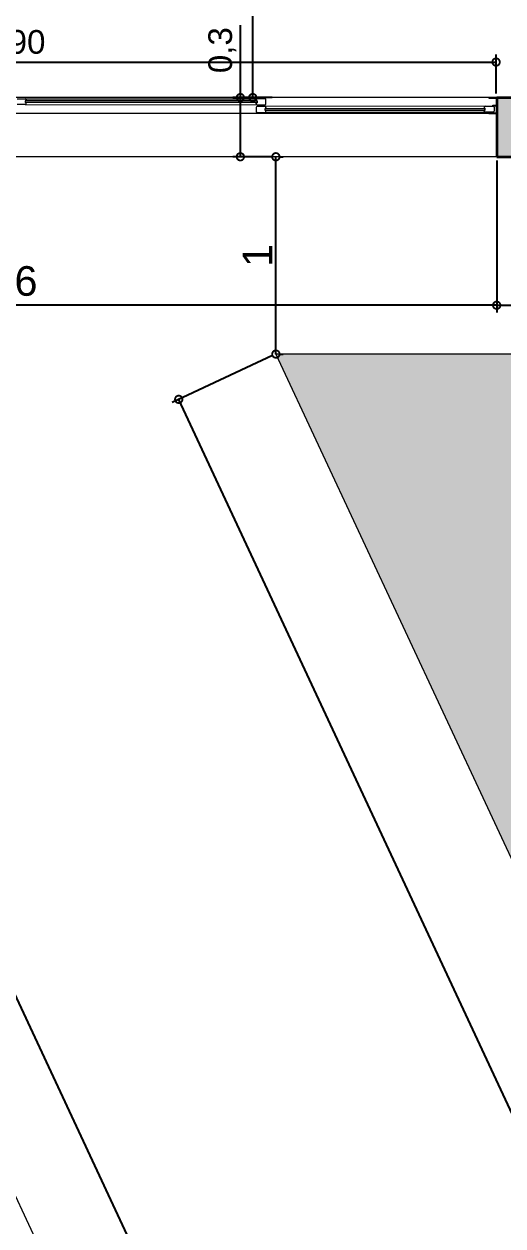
# Model space of a CAD drawing. Header units: millimetres. Extents: x 110427 to 125914, y 76277 to 76441.
# Drawn here: x 114102.19 to 114104.61, y 76383.8 to 76389.89 of the extents above; entities that cross this region are included whole.
import ezdxf

# ---------------------------------------------------------------- set-up
doc = ezdxf.new("R2010")
doc.units = ezdxf.units.MM
for name, color, linetype, lineweight in [('04_CIVIL A CONSTRUIR', 250, 'Continuous', 35), ('06_CIVIL VISTAS GRUESA', 244, 'Continuous', 13), ('07_CIVIL VISTAS MEDIA', 143, 'Continuous', 9), ('08_CIVIL VISTAS FINO', 251, 'Continuous', 5), ('11_HATCH', 8, 'Continuous', 9), ('12_HATCH', 8, 'Continuous', 9), ('13_COTAS', 8, 'Continuous', 9)]:
    doc.layers.add(name, color=color, linetype=linetype, lineweight=lineweight)
doc.styles.add('Swis721 BT', font='swiss.ttf')
doc.dimstyles.new('ISO-23', dxfattribs={"dimscale": 0.03, "dimtxt": 5, "dimasz": 2.5, "dimexe": 1.25, "dimexo": 0.625, "dimtad": 1, "dimtxsty": 'Swis721 BT', "dimblk": 'DOTSMALL', "dimcen": 2.5, "dimclrt": 150, "dimadec": 0, "dimazin": 0, "dimtfac": 1, "dimtmove": 0, "dimatfit": 3, "dimfxl": 0, "dimarcsym": 0})

# ---------------------------------------------------------------- blocks, each defined once
blk = doc.blocks.new('_DotSmall')
at = {"color": 0, "linetype": 'ByBlock', "const_width": 0.5}
blk.add_lwpolyline([(-0.0625, 0, 1), (0.0625, 0, 1)], format="xyb", close=True, dxfattribs=at)
blk = doc.blocks.new('*D284')
at = {"layer": '13_COTAS', "color": 0, "lineweight": -2}
for p, q in [((114103.4477, 76388.2104), (114102.9384, 76387.9729)), ((114106.6227, 76380.1606), (114102.9724, 76387.9888)), ((114107.098, 76380.3823), (114106.5887, 76380.1448))]:
    blk.add_line(p, q, dxfattribs=at)
at = {"layer": 'Defpoints', "color": 0}
for p in [(114103.4646, 76388.2183), (114102.9724, 76387.9888), (114107.115, 76380.3902)]:
    blk.add_point(p, dxfattribs=at)
at = {"layer": '13_COTAS', "color": 0, "lineweight": -2, "xscale": 0.075, "yscale": 0.075, "zscale": 0.075}
for p, rotation in [((114102.9724, 76387.9888), 115.0000000000974), ((114106.6227, 76380.1606), 295.0000000000974)]:
    blk.add_blockref('_DotSmall', p, dxfattribs=dict(at, rotation=rotation))
at = {"layer": '13_COTAS', "color": 150, "insert": (114104.8965, 76384.1208), "char_height": 0.15, "attachment_point": 5, "rotation": 295, "style": 'Swis721 BT'}
blk.add_mtext('8,64', dxfattribs=at)
blk = doc.blocks.new('*D511')
at = {"layer": '13_COTAS', "color": 0, "lineweight": -2}
for p, q in [((114103.4646, 76388.2183), (114103.4646, 76389.2183)), ((114103.4834, 76389.2183), (114103.5021, 76389.2183)), ((114103.4834, 76388.2183), (114103.5021, 76388.2183))]:
    blk.add_line(p, q, dxfattribs=at)
at = {"layer": 'Defpoints', "color": 0}
for p in [(114103.4646, 76389.2183), (114103.4646, 76389.2183), (114103.4646, 76388.2183)]:
    blk.add_point(p, dxfattribs=at)
at = {"layer": '13_COTAS', "color": 0, "lineweight": -2, "xscale": 0.075, "yscale": 0.075, "zscale": 0.075}
for p, rotation in [((114103.4646, 76389.2183), 90), ((114103.4646, 76388.2183), 270)]:
    blk.add_blockref('_DotSmall', p, dxfattribs=dict(at, rotation=rotation))
at = {"layer": '13_COTAS', "color": 150, "insert": (114103.3709, 76388.7183), "char_height": 0.15, "attachment_point": 5, "rotation": 90, "style": 'Swis721 BT'}
blk.add_mtext('1', dxfattribs=at)
blk = doc.blocks.new('*D512')
at = {"layer": '13_COTAS', "color": 0, "lineweight": -2}
for p, q in [((114103.2846, 76389.5183), (114103.2846, 76389.8854)), ((114103.4459, 76389.5183), (114103.2471, 76389.5183)), ((114103.2846, 76389.2183), (114103.2846, 76389.5183)), ((114103.4459, 76389.2183), (114103.2471, 76389.2183))]:
    blk.add_line(p, q, dxfattribs=at)
at = {"layer": 'Defpoints', "color": 0}
for p in [(114103.2846, 76389.5183), (114103.4646, 76389.5183), (114103.4646, 76389.2183)]:
    blk.add_point(p, dxfattribs=at)
at = {"layer": '13_COTAS', "color": 0, "lineweight": -2, "xscale": 0.075, "yscale": 0.075, "zscale": 0.075}
for p, rotation in [((114103.2846, 76389.5183), 90), ((114103.2846, 76389.2183), 270)]:
    blk.add_blockref('_DotSmall', p, dxfattribs=dict(at, rotation=rotation))
at = {"layer": '13_COTAS', "color": 150, "insert": (114103.1935, 76389.7586), "char_height": 0.12, "attachment_point": 5, "rotation": 90, "style": 'Swis721 BT'}
blk.add_mtext('0,3', dxfattribs=at)
blk = doc.blocks.new('*D271')
at = {"layer": '13_COTAS', "color": 0, "lineweight": -2}
for p, q in [((114103.3474, 76389.5183), (114103.3474, 76393.7183)), ((114103.3661, 76393.7183), (114103.3849, 76393.7183)), ((114103.3661, 76389.5183), (114103.3849, 76389.5183))]:
    blk.add_line(p, q, dxfattribs=at)
at = {"layer": 'Defpoints', "color": 0}
for p in [(114103.3474, 76393.7183), (114103.3474, 76393.7183), (114103.3474, 76389.5183)]:
    blk.add_point(p, dxfattribs=at)
at = {"layer": '13_COTAS', "color": 0, "lineweight": -2, "xscale": 0.075, "yscale": 0.075, "zscale": 0.075}
for p, rotation in [((114103.3474, 76393.7183), 90), ((114103.3474, 76389.5183), 270)]:
    blk.add_blockref('_DotSmall', p, dxfattribs=dict(at, rotation=rotation))
at = {"layer": '13_COTAS', "color": 150, "insert": (114103.2382, 76391.6183), "char_height": 0.15, "attachment_point": 5, "rotation": 90, "style": 'Swis721 BT'}
blk.add_mtext('4,2', dxfattribs=at)
blk = doc.blocks.new('*D307')
at = {"layer": '06_CIVIL VISTAS GRUESA', "color": 0, "lineweight": -2}
for p, q in [((114099.6917, 76388.9003), (114100.2348, 76389.1536)), ((114102.8379, 76383.4824), (114100.2008, 76389.1377)), ((114102.3288, 76383.245), (114102.8719, 76383.4982))]:
    blk.add_line(p, q, dxfattribs=at)
at = {"layer": 'Defpoints', "color": 0}
for p in [(114100.2008, 76389.1377), (114099.6747, 76388.8924), (114102.3118, 76383.2371)]:
    blk.add_point(p, dxfattribs=at)
at = {"layer": '06_CIVIL VISTAS GRUESA', "color": 0, "lineweight": -2, "xscale": 0.075, "yscale": 0.075, "zscale": 0.075}
for p, rotation in [((114100.2008, 76389.1377), 114.9999999993266), ((114102.8379, 76383.4824), 294.9999999993266)]:
    blk.add_blockref('_DotSmall', p, dxfattribs=dict(at, rotation=rotation))
at = {"layer": '06_CIVIL VISTAS GRUESA', "color": 150, "insert": (114101.6183, 76386.3562), "char_height": 0.15, "attachment_point": 5, "rotation": 295, "style": 'Swis721 BT'}
blk.add_mtext('6,24', dxfattribs=at)
blk = doc.blocks.new('*D310')
at = {"layer": '06_CIVIL VISTAS GRUESA', "color": 0, "lineweight": -2}
for p, q in [((114104.5832, 76389.1996), (114104.5832, 76388.4283)), ((114107.9932, 76389.1996), (114107.9932, 76388.4283)), ((114104.5832, 76388.4658), (114107.9932, 76388.4658))]:
    blk.add_line(p, q, dxfattribs=at)
at = {"layer": 'Defpoints', "color": 0}
for p in [(114104.5832, 76389.2183), (114107.9932, 76389.2183), (114107.9932, 76388.4658)]:
    blk.add_point(p, dxfattribs=at)
at = {"layer": '06_CIVIL VISTAS GRUESA', "color": 0, "lineweight": -2, "xscale": 0.075, "yscale": 0.075, "zscale": 0.075, "rotation": 180}
blk.add_blockref('_DotSmall', (114104.5832, 76388.4658), dxfattribs=at)
at = {"layer": '06_CIVIL VISTAS GRUESA', "color": 0, "lineweight": -2, "xscale": 0.075, "yscale": 0.075, "zscale": 0.075}
blk.add_blockref('_DotSmall', (114107.9932, 76388.4658), dxfattribs=at)
at = {"layer": '06_CIVIL VISTAS GRUESA', "color": 150, "insert": (114106.2882, 76388.5749), "char_height": 0.15, "attachment_point": 5, "style": 'Swis721 BT'}
blk.add_mtext('3,41', dxfattribs=at)
blk = doc.blocks.new('*D311')
at = {"layer": '06_CIVIL VISTAS GRUESA', "color": 0, "lineweight": -2}
for p, q in [((114099.5227, 76389.1995), (114099.5227, 76388.4282)), ((114104.5832, 76389.1996), (114104.5832, 76388.4283)), ((114104.5832, 76388.4658), (114099.5227, 76388.4657))]:
    blk.add_line(p, q, dxfattribs=at)
at = {"layer": 'Defpoints', "color": 0}
for p in [(114099.5227, 76389.2182), (114104.5832, 76389.2183), (114099.5227, 76388.4657)]:
    blk.add_point(p, dxfattribs=at)
at = {"layer": '06_CIVIL VISTAS GRUESA', "color": 0, "lineweight": -2, "xscale": 0.075, "yscale": 0.075, "zscale": 0.075}
for p, rotation in [((114099.5227, 76388.4657), 180.0009357865115), ((114104.5832, 76388.4658), 0.0009357865114800746)]:
    blk.add_blockref('_DotSmall', p, dxfattribs=dict(at, rotation=rotation))
at = {"layer": '06_CIVIL VISTAS GRUESA', "color": 150, "insert": (114102.0529, 76388.5749), "char_height": 0.15, "attachment_point": 5, "rotation": 0.00094, "style": 'Swis721 BT'}
blk.add_mtext('5,06', dxfattribs=at)
blk = doc.blocks.new('*D406')
at = {"layer": '13_COTAS', "color": 0, "lineweight": -2}
for p, q in [((114099.6882, 76389.5371), (114099.6882, 76389.7358)), ((114099.6882, 76389.6983), (114104.5802, 76389.6983)), ((114104.5802, 76389.5383), (114104.5802, 76389.7358))]:
    blk.add_line(p, q, dxfattribs=at)
at = {"layer": 'Defpoints', "color": 0}
for p in [(114104.5802, 76389.6983), (114099.6882, 76389.5183), (114104.5802, 76389.5195)]:
    blk.add_point(p, dxfattribs=at)
at = {"layer": '13_COTAS', "color": 0, "lineweight": -2, "xscale": 0.075, "yscale": 0.075, "zscale": 0.075, "rotation": 180}
blk.add_blockref('_DotSmall', (114099.6882, 76389.6983), dxfattribs=at)
at = {"layer": '13_COTAS', "color": 0, "lineweight": -2, "xscale": 0.075, "yscale": 0.075, "zscale": 0.075}
blk.add_blockref('_DotSmall', (114104.5802, 76389.6983), dxfattribs=at)
at = {"layer": '13_COTAS', "color": 150, "insert": (114102.1342, 76389.7894), "char_height": 0.12, "attachment_point": 5, "style": 'Swis721 BT'}
blk.add_mtext('4,90', dxfattribs=at)

msp = doc.modelspace()

# ---------------------------------------------------------------- hatches: boundary and pattern name
at = {"layer": '11_HATCH'}
msp.add_hatch(color=254, dxfattribs=at).paths.add_polyline_path([(114107.8782, 76388.2183), (114103.4646, 76388.2183), (114107.115, 76380.3902), (114110.7402, 76382.0807)])
at = {"layer": '12_HATCH'}
h = msp.add_hatch(color=1, dxfattribs=at)
h.dxf.hatch_style = 1
h.paths.add_polyline_path([(114107.9932, 76389.5183), (114104.5832, 76389.5183), (114104.5832, 76389.2183), (114107.9932, 76389.2183)])

# ---------------------------------------------------------------- linework, layer by layer
at = {"layer": '04_CIVIL A CONSTRUIR'}
for p, q in [((114104.5832, 76389.5183), (114107.9932, 76389.5183)), ((114104.5832, 76389.5183), (114104.5832, 76389.2183)), ((114104.5832, 76389.2183), (114107.9932, 76389.2183))]:
    msp.add_line(p, q, dxfattribs=at)
at = {"layer": '07_CIVIL VISTAS MEDIA'}
for p, q in [((114104.5832, 76389.5183), (114102.1357, 76389.5183)), ((114102.1535, 76389.5125), (114102.1938, 76389.5125)), ((114102.1938, 76389.5024), (114102.1977, 76389.5024)), ((114102.1938, 76389.5024), (114102.1938, 76389.4926)), ((114103.3684, 76389.501), (114102.1947, 76389.5015)), ((114102.1947, 76389.5015), (114102.1947, 76389.4935)), ((114102.1953, 76389.5122), (114103.3693, 76389.512)), ((114102.1987, 76389.5076), (114102.1987, 76389.5034)), ((114103.3644, 76389.5071), (114103.3644, 76389.5028)), ((114103.3693, 76389.5018), (114103.3654, 76389.5018)), ((114103.3684, 76389.501), (114103.3684, 76389.493)), ((114103.4095, 76389.512), (114103.3693, 76389.512)), ((114103.3693, 76389.5018), (114103.3693, 76389.4921)), ((114103.4144, 76389.4868), (114103.4144, 76389.5071)), ((114104.5432, 76389.5182), (114104.5432, 76389.5152)), ((114104.5432, 76389.5152), (114104.5792, 76389.5152)), ((114104.5802, 76389.5142), (114104.5802, 76389.4807)), ((114102.1938, 76389.4825), (114102.1536, 76389.4825)), ((114102.1977, 76389.4926), (114102.1938, 76389.4926)), ((114102.1938, 76389.4825), (114103.3693, 76389.482)), ((114103.3684, 76389.493), (114102.1947, 76389.4935)), ((114102.1987, 76389.4874), (114102.1987, 76389.4916)), ((114103.3644, 76389.4868), (114103.3644, 76389.4911)), ((114103.3644, 76389.4686), (114103.3644, 76389.4483)), ((114103.3654, 76389.4921), (114103.3693, 76389.4921)), ((114103.3693, 76389.482), (114103.4095, 76389.482)), ((114103.4096, 76389.4735), (114103.3693, 76389.4735)), ((114103.3693, 76389.4435), (114103.4095, 76389.4435)), ((114104.525, 76389.444), (114103.4095, 76389.4435)), ((114104.525, 76389.474), (114103.4096, 76389.4735)), ((114103.4134, 76389.4633), (114103.4096, 76389.4633)), ((114103.4096, 76389.4536), (114103.4096, 76389.4633)), ((114103.4096, 76389.4536), (114103.4134, 76389.4536)), ((114103.4104, 76389.4625), (114104.5241, 76389.463)), ((114103.4104, 76389.4545), (114103.4104, 76389.4625)), ((114103.4104, 76389.4545), (114104.5241, 76389.455)), ((114103.4144, 76389.4686), (114103.4144, 76389.4643)), ((114103.4144, 76389.4484), (114103.4144, 76389.4526)), ((114104.5201, 76389.4691), (114104.5201, 76389.4648)), ((114104.5201, 76389.4489), (114104.5201, 76389.4531)), ((114104.5211, 76389.4638), (114104.525, 76389.4638)), ((114104.525, 76389.4541), (114104.5211, 76389.4541)), ((114104.5241, 76389.455), (114104.5241, 76389.463)), ((114104.525, 76389.474), (114104.5653, 76389.474)), ((114104.525, 76389.4541), (114104.525, 76389.4638)), ((114104.5653, 76389.444), (114104.525, 76389.444)), ((114104.5432, 76389.4412), (114104.5792, 76389.4412)), ((114104.5432, 76389.4382), (114104.5432, 76389.4412)), ((114104.5632, 76389.4797), (114104.5792, 76389.4797)), ((114104.5632, 76389.4767), (114104.5632, 76389.4797)), ((114104.5632, 76389.4767), (114104.5792, 76389.4767)), ((114104.5702, 76389.4691), (114104.5702, 76389.4489)), ((114104.5802, 76389.4757), (114104.5802, 76389.4422)), ((114104.5432, 76389.4382), (114102.1358, 76389.4382)), ((114104.5432, 76389.4382), (114104.5832, 76389.4382))]:
    msp.add_line(p, q, dxfattribs=at)
for centre, radius, start, end in [((114102.1938, 76389.5076), 0.0049, 0.01402, 90.01403), ((114103.3693, 76389.5071), 0.0049, 90.01403, 180.01402), ((114103.4095, 76389.5071), 0.00488, 0.01402, 90.01403), ((114104.5792, 76389.5142), 0.001, 0.01402, 90.01403), ((114102.1938, 76389.4874), 0.00488, 270.01403, 0.01402), ((114102.1977, 76389.4916), 0.001, 0.01402, 90.01403), ((114103.3654, 76389.4911), 0.001, 90.01403, 180.01402), ((114103.3693, 76389.4868), 0.00488, 180.01402, 270.01403), ((114103.3693, 76389.4686), 0.00488, 90.01403, 180.01402), ((114103.3693, 76389.4483), 0.00488, 180.01402, 270.01403), ((114103.4095, 76389.4868), 0.00488, 270.01403, 0.01402), ((114103.4095, 76389.4484), 0.0049, 270.01403, 0.01402), ((114103.4096, 76389.4686), 0.00488, 0.01402, 90.01403), ((114103.4134, 76389.4643), 0.001, 270.01403, 0.01402), ((114104.525, 76389.4691), 0.00488, 90.01403, 180.01402), ((114104.5211, 76389.4648), 0.001, 180.01402, 270.01403), ((114104.525, 76389.4489), 0.0049, 180.01402, 270.01403), ((114104.5653, 76389.4691), 0.00488, 0.01402, 90.01403), ((114104.5653, 76389.4489), 0.00488, 270.01403, 0.01402), ((114104.5792, 76389.4807), 0.001, 270.01403, 0.01402), ((114104.5792, 76389.4757), 0.001, 0.01402, 90.01403), ((114104.5792, 76389.4422), 0.001, 270.01403, 0.01402)]:
    msp.add_arc(centre, radius, start, end, dxfattribs=at)
at = {"layer": '07_CIVIL VISTAS MEDIA', "extrusion": (5.97168e-08, -2.7064e-08, 1)}
msp.add_arc((114102.1977, 76389.5034, 0.0047), 0.001, 270.01403, 0.01402, dxfattribs=at)
at = {"layer": '07_CIVIL VISTAS MEDIA', "extrusion": (-5.97036e-08, -2.70932e-08, 1)}
msp.add_arc((114103.3654, 76389.5028, -0.0089), 0.001, 180.01402, 270.01403, dxfattribs=at)
at = {"layer": '07_CIVIL VISTAS MEDIA', "extrusion": (5.97036e-08, 2.70932e-08, 1)}
msp.add_arc((114103.4134, 76389.4526, 0.0089), 0.001, 0.01402, 90.01403, dxfattribs=at)
at = {"layer": '07_CIVIL VISTAS MEDIA', "extrusion": (-5.97168e-08, 2.7064e-08, 1)}
msp.add_arc((114104.5211, 76389.4531, -0.0047), 0.001, 90.01403, 180.01402, dxfattribs=at)
at = {"layer": '08_CIVIL VISTAS FINO'}
for p, q in [((114104.5832, 76389.2183), (114099.6882, 76389.2183)), ((114099.6882, 76389.2182), (114102.4478, 76383.3005)), ((114103.4646, 76388.2183), (114107.115, 76380.3902)), ((114107.8782, 76388.2183), (114103.4646, 76388.2183))]:
    msp.add_line(p, q, dxfattribs=at)

# ---------------------------------------------------------------- dimensions: what is measured, and where the dimension line sits
at = {"layer": '06_CIVIL VISTAS GRUESA'}
for p1, p2, distance, picture, middle in [((114104.5832, 76389.2183), (114099.5227, 76389.2182), 0.7525, '*D311', (114102.0529, 76388.5749)), ((114104.5832, 76389.2183), (114107.9932, 76389.2183), -0.7525, '*D310', (114106.2882, 76388.5749)), ((114102.3118, 76383.2371), (114099.6747, 76388.8924), -0.5805, '*D307', (114101.6183, 76386.3562))]:
    dim = msp.add_aligned_dim(p1=p1, p2=p2, distance=distance, dimstyle='ISO-23', override={"dimfxl": 100, "dimarcsym": 2}, dxfattribs=at)
    dim.commit()
    dim.dimension.update_dxf_attribs({"geometry": picture, "text_midpoint": middle})
at = {"layer": '13_COTAS'}
for base, p1, p2, picture, middle in [((114103.3474, 76393.7183), (114103.3474, 76389.5183), (114103.3474, 76393.7183), '*D271', (114103.2382, 76391.6183)), ((114103.4646, 76389.2183), (114103.4646, 76388.2183), (114103.4646, 76389.2183), '*D511', (114103.3709, 76388.7183))]:
    dim = msp.add_linear_dim(base=base, p1=p1, p2=p2, angle=90, dimstyle='ISO-23', dxfattribs=at)
    dim.commit()
    dim.dimension.update_dxf_attribs({"geometry": picture, "text_midpoint": middle})
dim = msp.add_linear_dim(base=(114104.5802, 76389.6983), p1=(114099.6882, 76389.5183), p2=(114104.5802, 76389.5195), text='4,90', dimstyle='ISO-23', override={"dimtxt": 4}, dxfattribs=at)
dim.commit()
dim.dimension.update_dxf_attribs({"geometry": '*D406', "text_midpoint": (114102.1342, 76389.7894)})
dim = msp.add_linear_dim(base=(114103.2846, 76389.5183), p1=(114103.4646, 76389.2183), p2=(114103.4646, 76389.5183), angle=90, dimstyle='ISO-23', override={"dimtxt": 4}, dxfattribs=at)
dim.commit()
dim.dimension.update_dxf_attribs({"geometry": '*D512', "text_midpoint": (114103.2846, 76389.7586), "dimtype": 160})
dim = msp.add_aligned_dim(p1=(114107.115, 76380.3902), p2=(114103.4646, 76388.2183), distance=0.5431, dimstyle='ISO-23', dxfattribs=at)
dim.commit()
dim.dimension.update_dxf_attribs({"geometry": '*D284', "text_midpoint": (114104.8965, 76384.1208)})

doc.saveas('drawing.dxf')
